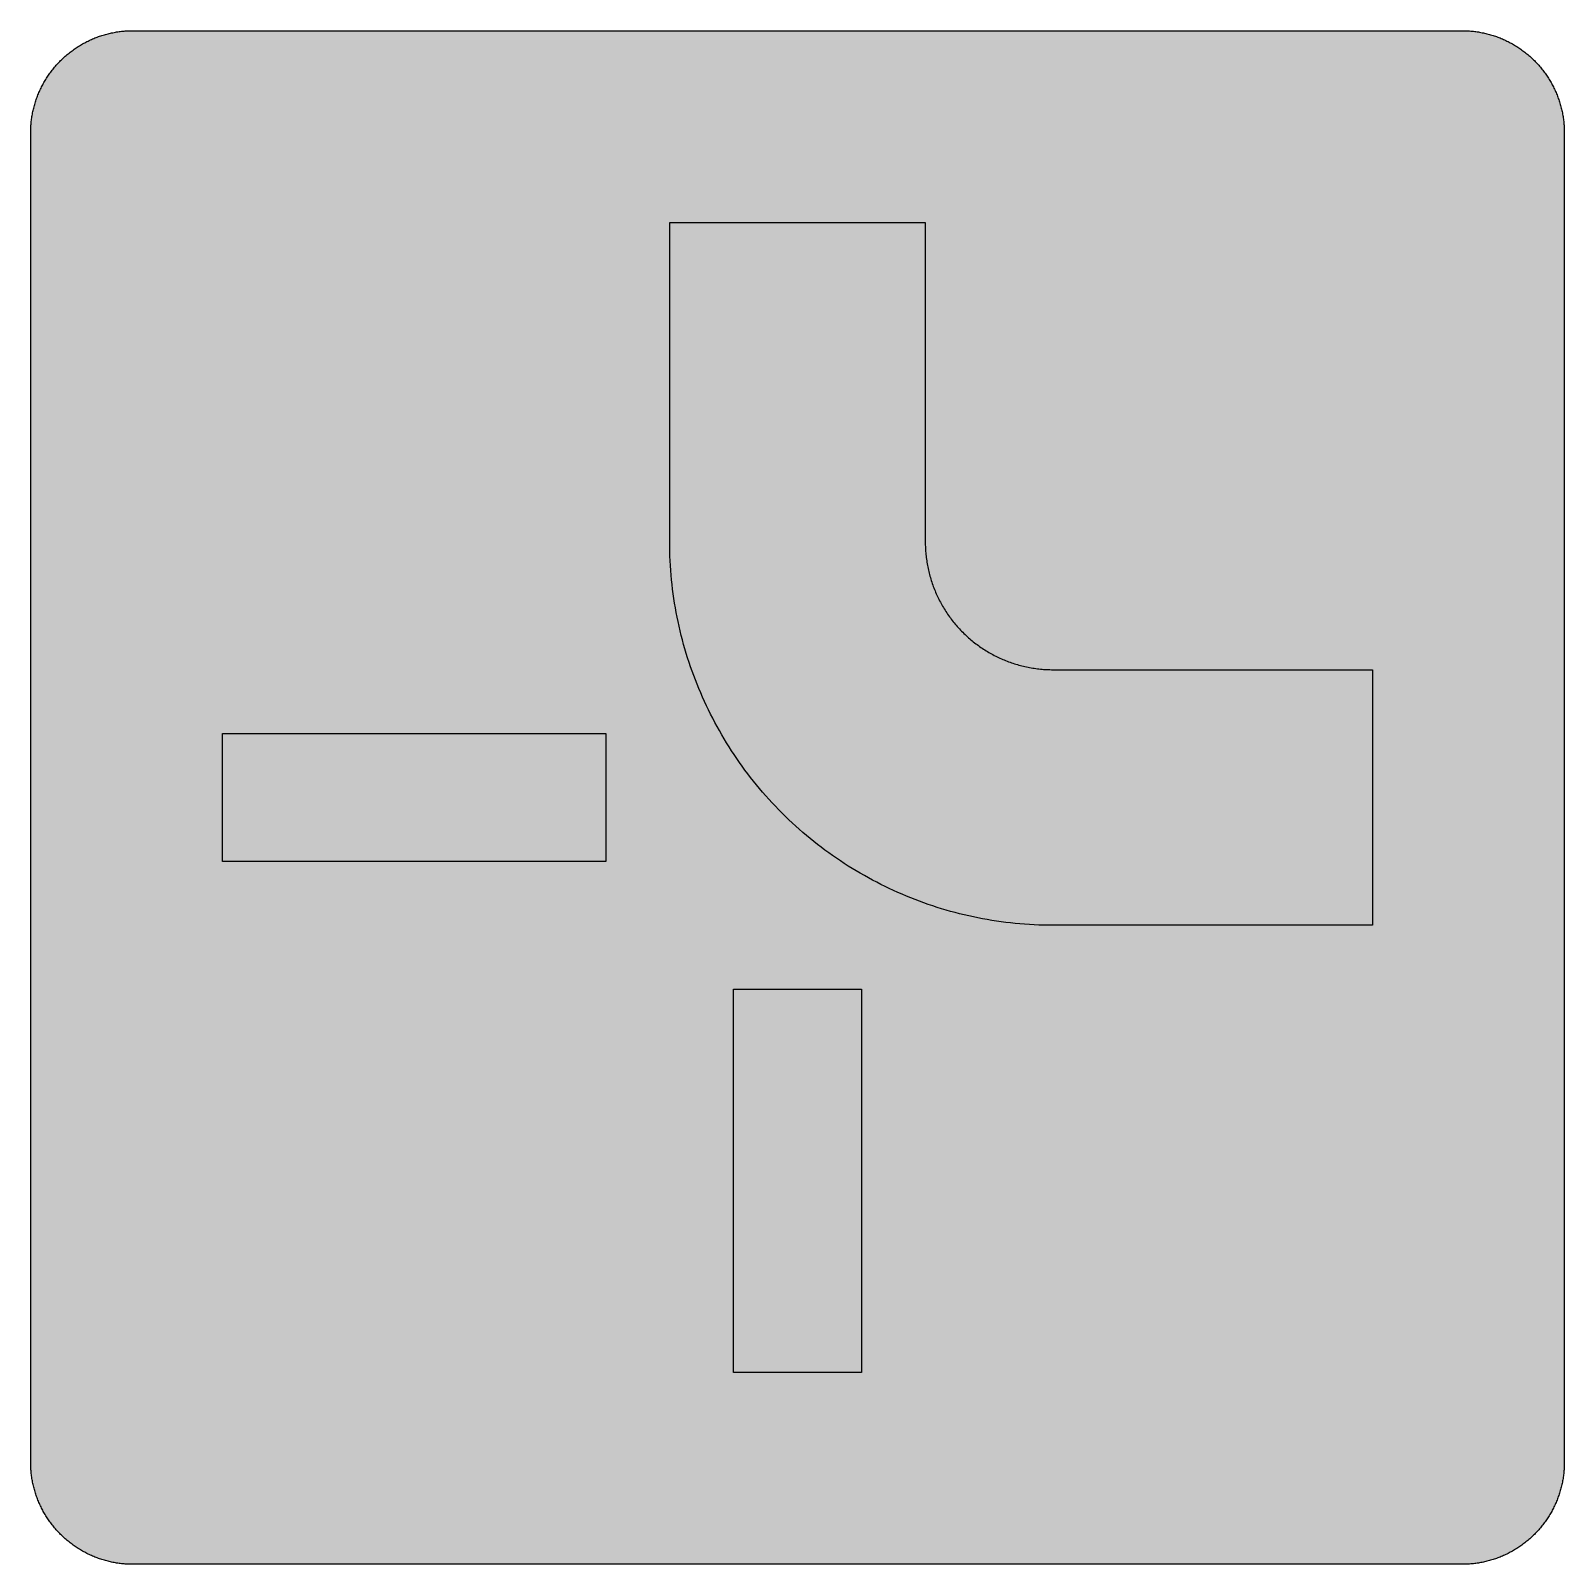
# Model space of a CAD drawing. Header units: millimetres. Extents: x 0 to 212, y 0 to 212.
import ezdxf

# ---------------------------------------------------------------- set-up
doc = ezdxf.new("R2010")
doc.units = ezdxf.units.MM

msp = doc.modelspace()

# ---------------------------------------------------------------- hatches: boundary and pattern name
for color, points in [(254, [(14.1633, 0.0536), (13.9878, 0.0533), (13.8125, 0.0559), (13.6373, 0.061), (13.462, 0.0686), (13.2893, 0.0787), (13.114, 0.0914), (12.9413, 0.1041), (12.7686, 0.1219), (12.5959, 0.1397), (12.4231, 0.16), (12.2504, 0.1829), (12.0777, 0.2057), (11.9075, 0.2337), (11.7373, 0.2616), (11.5672, 0.2921), (11.397, 0.3251), (11.2268, 0.3607), (11.0592, 0.3988), (10.8915, 0.4369), (10.7239, 0.4775), (10.5562, 0.5207), (10.3886, 0.5664), (10.2235, 0.6121), (10.0584, 0.6629), (9.8933, 0.7137), (9.7307, 0.7671), (9.5682, 0.8204), (9.4056, 0.8788), (9.2431, 0.9373), (9.083, 0.9982), (8.923, 1.0617), (8.763, 1.1252), (8.6055, 1.1938), (8.4455, 1.2624), (8.2906, 1.331), (8.1331, 1.4046), (7.9781, 1.4783), (7.8232, 1.5545), (7.6708, 1.6332), (7.5184, 1.7145), (7.366, 1.7958), (7.2161, 1.8796), (7.0663, 1.966), (6.919, 2.0523), (6.7716, 2.1438), (6.6243, 2.2352), (6.4795, 2.3266), (6.3348, 2.4232), (6.19, 2.5197), (6.0477, 2.6187), (5.908, 2.7178), (5.7683, 2.8194), (5.6286, 2.9235), (5.4915, 3.0302), (5.3543, 3.1369), (5.2197, 3.2461), (5.0851, 3.3579), (4.953, 3.4722), (4.8209, 3.5865), (4.6914, 3.7033), (4.5644, 3.8202), (4.4348, 3.9395), (4.3104, 4.0615), (4.1859, 4.1859), (4.0615, 4.3104), (3.9395, 4.4348), (3.8202, 4.5618), (3.7033, 4.6914), (3.5865, 4.8209), (3.4722, 4.953), (3.3579, 5.0851), (3.2487, 5.2197), (3.1369, 5.3543), (3.0302, 5.4915), (2.9235, 5.6286), (2.8194, 5.7683), (2.7178, 5.908), (2.6187, 6.0477), (2.5197, 6.19), (2.4232, 6.3348), (2.3266, 6.477), (2.2352, 6.6243), (2.1438, 6.7691), (2.0523, 6.9164), (1.966, 7.0663), (1.8796, 7.2161), (1.7958, 7.366), (1.7145, 7.5184), (1.6332, 7.6708), (1.5545, 7.8232), (1.4783, 7.9781), (1.4046, 8.1331), (1.331, 8.2906), (1.2598, 8.4455), (1.1913, 8.603), (1.1252, 8.763), (1.0592, 8.923), (0.9982, 9.083), (0.9373, 9.2431), (0.8763, 9.4056), (0.8204, 9.5682), (0.7645, 9.7307), (0.7112, 9.8933), (0.6604, 10.0584), (0.6121, 10.2235), (0.5639, 10.3911), (0.5207, 10.5562), (0.4775, 10.7239), (0.4343, 10.8915), (0.3962, 11.0592), (0.3607, 11.2268), (0.3251, 11.397), (0.2921, 11.5672), (0.2616, 11.7373), (0.2311, 11.9075), (0.2057, 12.0802), (0.1803, 12.2504), (0.1575, 12.4231), (0.1372, 12.5959), (0.1194, 12.7686), (0.1041, 12.9413), (0.0889, 13.1166), (0.0787, 13.2893), (0.0686, 13.4645), (0.061, 13.6373), (0.0559, 13.8125), (0.0508, 13.9878), (0.0508, 14.163), (0.0522, 197.6092), (0.0508, 197.7822), (0.0559, 197.9574), (0.061, 198.1327), (0.0686, 198.308), (0.0787, 198.4807), (0.0889, 198.6559), (0.1041, 198.8287), (0.1194, 199.0014), (0.1372, 199.1741), (0.1575, 199.3468), (0.1803, 199.5195), (0.2057, 199.6923), (0.2311, 199.8624), (0.2616, 200.0326), (0.2921, 200.2028), (0.3251, 200.373), (0.3607, 200.5432), (0.3962, 200.7108), (0.4343, 200.8784), (0.4775, 201.0461), (0.5207, 201.2137), (0.5639, 201.3814), (0.6121, 201.5465), (0.6604, 201.7116), (0.7112, 201.8767), (0.7645, 202.0392), (0.8204, 202.2018), (0.8763, 202.3643), (0.9373, 202.5269), (0.9982, 202.6869), (1.0592, 202.8469), (1.1252, 203.007), (1.1913, 203.1644), (1.2598, 203.3245), (1.331, 203.4794), (1.4046, 203.6369), (1.4783, 203.7918), (1.5545, 203.9468), (1.6332, 204.0992), (1.7145, 204.2516), (1.7958, 204.404), (1.8796, 204.5538), (1.966, 204.7037), (2.0523, 204.851), (2.1438, 204.9983), (2.2352, 205.1456), (2.3266, 205.2904), (2.4232, 205.4352), (2.5197, 205.58), (2.6187, 205.7222), (2.7178, 205.8619), (2.8194, 206.0016), (2.9235, 206.1413), (3.0302, 206.2785), (3.1369, 206.4156), (3.2487, 206.5503), (3.3579, 206.6849), (3.4722, 206.817), (3.5865, 206.949), (3.7033, 207.0786), (3.8202, 207.2056), (3.9395, 207.3351), (4.0615, 207.4596), (4.1859, 207.584), (4.3104, 207.7085), (4.4348, 207.8304), (4.5644, 207.9498), (4.6914, 208.0666), (4.8209, 208.1835), (4.953, 208.2978), (5.0851, 208.4121), (5.2197, 208.5213), (5.3543, 208.6331), (5.4915, 208.7397), (5.6286, 208.8464), (5.7683, 208.9506), (5.908, 209.0522), (6.0477, 209.1512), (6.19, 209.2503), (6.3348, 209.3468), (6.4795, 209.4433), (6.6243, 209.5348), (6.7716, 209.6262), (6.919, 209.7176), (7.0663, 209.804), (7.2161, 209.8904), (7.366, 209.9742), (7.5184, 210.0555), (7.6708, 210.1367), (7.8232, 210.2155), (7.9781, 210.2917), (8.1331, 210.3653), (8.2906, 210.439), (8.4455, 210.5101), (8.6055, 210.5787), (8.763, 210.6447), (8.923, 210.7108), (9.083, 210.7717), (9.2431, 210.8327), (9.4056, 210.8937), (9.5682, 210.9495), (9.7307, 211.0054), (9.8933, 211.0588), (10.0584, 211.1096), (10.2235, 211.1578), (10.3886, 211.2061), (10.5562, 211.2493), (10.7239, 211.2924), (10.8915, 211.3356), (11.0592, 211.3737), (11.2268, 211.4093), (11.397, 211.4448), (11.5672, 211.4779), (11.7373, 211.5083), (11.9075, 211.5388), (12.0777, 211.5642), (12.2504, 211.5896), (12.4231, 211.6125), (12.5959, 211.6328), (12.7686, 211.6506), (12.9413, 211.6658), (13.114, 211.6811), (13.2893, 211.6912), (13.462, 211.7014), (13.6373, 211.709), (13.8125, 211.7141), (13.9878, 211.7192), (14.163, 211.7192), (197.6078, 211.7203), (197.7822, 211.7192), (197.9574, 211.7141), (198.1327, 211.709), (198.3054, 211.7014), (198.4807, 211.6912), (198.6534, 211.6811), (198.8287, 211.6658), (199.0014, 211.6506), (199.1741, 211.6328), (199.3468, 211.6125), (199.5195, 211.5896), (199.6897, 211.5642), (199.8624, 211.5388), (200.0326, 211.5083), (200.2028, 211.4779), (200.373, 211.4448), (200.5432, 211.4093), (200.7108, 211.3737), (200.8784, 211.3356), (201.0461, 211.2924), (201.2137, 211.2493), (201.3788, 211.2061), (201.5465, 211.1578), (201.7116, 211.1096), (201.8767, 211.0588), (202.0392, 211.0054), (202.2018, 210.9495), (202.3643, 210.8937), (202.5269, 210.8327), (202.6869, 210.7717), (202.8469, 210.7108), (203.007, 210.6447), (203.167, 210.5787), (203.3245, 210.5101), (203.4794, 210.439), (203.6369, 210.3653), (203.7918, 210.2917), (203.9468, 210.2155), (204.0992, 210.1367), (204.2516, 210.0555), (204.404, 209.9742), (204.5538, 209.8904), (204.7037, 209.804), (204.8535, 209.7176), (205.0009, 209.6262), (205.1456, 209.5348), (205.293, 209.4433), (205.4352, 209.3468), (205.58, 209.2503), (205.7222, 209.1512), (205.8619, 209.0522), (206.0016, 208.9506), (206.1413, 208.8464), (206.2785, 208.7397), (206.4156, 208.6331), (206.5503, 208.5213), (206.6849, 208.4121), (206.817, 208.2978), (206.949, 208.1835), (207.0786, 208.0666), (207.2081, 207.9498), (207.3351, 207.8304), (207.4596, 207.7085), (207.584, 207.584), (207.7085, 207.4596), (207.8304, 207.3351), (207.9498, 207.2056), (208.0666, 207.0786), (208.1835, 206.949), (208.2978, 206.817), (208.4121, 206.6849), (208.5238, 206.5503), (208.6331, 206.4156), (208.7397, 206.2785), (208.8464, 206.1413), (208.9506, 206.0016), (209.0522, 205.8619), (209.1512, 205.7222), (209.2503, 205.58), (209.3468, 205.4352), (209.4433, 205.2904), (209.5348, 205.1456), (209.6262, 204.9983), (209.7176, 204.851), (209.804, 204.7037), (209.8904, 204.5538), (209.9742, 204.404), (210.0555, 204.2516), (210.1367, 204.0992), (210.2155, 203.9468), (210.2917, 203.7918), (210.3653, 203.6369), (210.439, 203.4794), (210.5076, 203.3245), (210.5762, 203.1644), (210.6447, 203.007), (210.7082, 202.8469), (210.7717, 202.6869), (210.8327, 202.5269), (210.8911, 202.3643), (210.9495, 202.2018), (211.0029, 202.0392), (211.0562, 201.8767), (211.107, 201.7116), (211.1578, 201.5465), (211.2035, 201.3814), (211.2493, 201.2137), (211.2924, 201.0461), (211.3331, 200.8784), (211.3712, 200.7108), (211.4093, 200.5432), (211.4448, 200.373), (211.4779, 200.2028), (211.5083, 200.0326), (211.5363, 199.8624), (211.5642, 199.6923), (211.5871, 199.5195), (211.6099, 199.3468), (211.6303, 199.1741), (211.648, 199.0014), (211.6658, 198.8287), (211.6785, 198.6559), (211.6912, 198.4807), (211.7014, 198.308), (211.709, 198.1327), (211.7141, 197.9574), (211.7166, 197.7822), (211.7166, 197.6069), (211.7189, 14.1647), (211.7166, 13.9878), (211.7141, 13.8125), (211.709, 13.6373), (211.7014, 13.4645), (211.6912, 13.2893), (211.6785, 13.1166), (211.6658, 12.9413), (211.648, 12.7686), (211.6303, 12.5959), (211.6099, 12.4231), (211.5871, 12.2504), (211.5642, 12.0802), (211.5363, 11.9075), (211.5083, 11.7373), (211.4779, 11.5672), (211.4448, 11.397), (211.4093, 11.2268), (211.3712, 11.0592), (211.3331, 10.8915), (211.2924, 10.7239), (211.2493, 10.5562), (211.2035, 10.3911), (211.1578, 10.2235), (211.107, 10.0584), (211.0562, 9.8933), (211.0029, 9.7307), (210.9495, 9.5682), (210.8911, 9.4056), (210.8327, 9.2431), (210.7717, 9.083), (210.7082, 8.923), (210.6447, 8.763), (210.5762, 8.603), (210.5076, 8.4455), (210.439, 8.2906), (210.3653, 8.1331), (210.2917, 7.9781), (210.2155, 7.8232), (210.1367, 7.6708), (210.0555, 7.5184), (209.9742, 7.366), (209.8904, 7.2161), (209.804, 7.0663), (209.7176, 6.9164), (209.6262, 6.7691), (209.5348, 6.6243), (209.4433, 6.477), (209.3468, 6.3348), (209.2503, 6.19), (209.1512, 6.0477), (209.0522, 5.908), (208.9506, 5.7683), (208.8464, 5.6286), (208.7397, 5.4915), (208.6331, 5.3543), (208.5238, 5.2197), (208.4121, 5.0851), (208.2978, 4.953), (208.1835, 4.8209), (208.0666, 4.6914), (207.9498, 4.5618), (207.8304, 4.4348), (207.7085, 4.3104), (207.584, 4.1859), (207.4596, 4.0615), (207.3351, 3.9395), (207.2081, 3.8202), (207.0786, 3.7033), (206.949, 3.5865), (206.817, 3.4722), (206.6849, 3.3579), (206.5503, 3.2461), (206.4156, 3.1369), (206.2785, 3.0302), (206.1413, 2.9235), (206.0016, 2.8194), (205.8619, 2.7178), (205.7222, 2.6187), (205.58, 2.5197), (205.4352, 2.4232), (205.293, 2.3266), (205.1456, 2.2352), (205.0009, 2.1438), (204.8535, 2.0523), (204.7037, 1.966), (204.5538, 1.8796), (204.404, 1.7958), (204.2516, 1.7145), (204.0992, 1.6332), (203.9468, 1.5545), (203.7918, 1.4783), (203.6369, 1.4046), (203.4794, 1.331), (203.3245, 1.2624), (203.167, 1.1938), (203.007, 1.1252), (202.8469, 1.0617), (202.6869, 0.9982), (202.5269, 0.9373), (202.3643, 0.8788), (202.2018, 0.8204), (202.0392, 0.7671), (201.8767, 0.7137), (201.7116, 0.6629), (201.5465, 0.6121), (201.3788, 0.5664), (201.2137, 0.5207), (201.0461, 0.4775), (200.8784, 0.4369), (200.7108, 0.3988), (200.5432, 0.3607), (200.373, 0.3251), (200.2028, 0.2921), (200.0326, 0.2616), (199.8624, 0.2337), (199.6897, 0.2057), (199.5195, 0.1829), (199.3468, 0.16), (199.1741, 0.1397), (199.0014, 0.1219), (198.8287, 0.1041), (198.6534, 0.0914), (198.4807, 0.0787), (198.3054, 0.0686), (198.1327, 0.061), (197.9574, 0.0559), (197.7822, 0.0533), (197.6069, 0.0533)]), (59, [(123.5244, 185.262), (123.5244, 141.1647), (123.5253, 140.9446), (123.5278, 140.7262), (123.5354, 140.5077), (123.5456, 140.2893), (123.5558, 140.0708), (123.571, 139.8524), (123.5888, 139.6365), (123.6091, 139.4206), (123.632, 139.2047), (123.6574, 138.9888), (123.6853, 138.7729), (123.7158, 138.5595), (123.7488, 138.3436), (123.7869, 138.1303), (123.825, 137.9169), (123.8656, 137.7061), (123.9088, 137.4953), (123.9545, 137.2845), (124.0028, 137.0736), (124.0561, 136.8628), (124.1095, 136.6545), (124.1654, 136.4463), (124.2238, 136.2405), (124.2847, 136.0322), (124.3508, 135.8265), (124.4168, 135.6233), (124.4854, 135.4176), (124.5565, 135.2144), (124.6302, 135.0137), (124.7064, 134.813), (124.7851, 134.6124), (124.8664, 134.4117), (124.9502, 134.2136), (125.0366, 134.018), (125.1229, 133.8224), (125.2144, 133.6269), (125.3084, 133.4313), (125.4023, 133.2382), (125.5014, 133.0477), (125.6005, 132.8572), (125.7046, 132.6667), (125.8087, 132.4788), (125.9154, 132.2934), (126.0246, 132.1079), (126.1389, 131.9225), (126.2507, 131.7396), (126.3675, 131.5568), (126.4869, 131.3764), (126.6088, 131.1986), (126.7308, 131.0208), (126.8578, 130.843), (126.9848, 130.6678), (127.1143, 130.495), (127.2464, 130.3223), (127.381, 130.1521), (127.5182, 129.9845), (127.6579, 129.8169), (127.7976, 129.6518), (127.9423, 129.4867), (128.0871, 129.3241), (128.2344, 129.1641), (128.3843, 129.0041), (128.5367, 128.8466), (128.6891, 128.6916), (128.8466, 128.5367), (129.0041, 128.3843), (129.1615, 128.2344), (129.3241, 128.0871), (129.4867, 127.9423), (129.6492, 127.7976), (129.8169, 127.6579), (129.9845, 127.5182), (130.1521, 127.381), (130.3223, 127.2464), (130.495, 127.1143), (130.6678, 126.9848), (130.843, 126.8578), (131.0208, 126.7308), (131.1986, 126.6088), (131.3764, 126.4869), (131.5568, 126.3701), (131.7396, 126.2532), (131.9225, 126.1389), (132.1054, 126.0272), (132.2934, 125.918), (132.4788, 125.8087), (132.6667, 125.7046), (132.8572, 125.603), (133.0477, 125.5014), (133.2382, 125.4049), (133.4313, 125.3084), (133.6269, 125.2144), (133.8224, 125.1255), (134.018, 125.0366), (134.2136, 124.9502), (134.4117, 124.8664), (134.6124, 124.7851), (134.813, 124.7064), (135.0137, 124.6302), (135.2144, 124.5565), (135.4176, 124.4854), (135.6233, 124.4168), (135.8265, 124.3508), (136.0322, 124.2873), (136.2405, 124.2263), (136.4463, 124.1654), (136.6545, 124.1095), (136.8628, 124.0561), (137.0736, 124.0053), (137.2819, 123.9571), (137.4927, 123.9114), (137.7061, 123.8656), (137.9169, 123.825), (138.1303, 123.7869), (138.3436, 123.7513), (138.557, 123.7183), (138.7729, 123.6878), (138.9863, 123.6599), (139.2022, 123.6345), (139.4181, 123.6116), (139.6365, 123.5913), (139.8524, 123.5735), (140.0708, 123.5583), (140.2867, 123.5456), (140.5052, 123.538), (140.7236, 123.5304), (140.9421, 123.5253), (141.163, 123.5253), (185.2605, 123.5258), (185.2605, 88.2481), (141.1633, 88.2481), (140.5052, 88.2498), (139.8473, 88.2625), (139.192, 88.2828), (138.5392, 88.3107), (137.8839, 88.3488), (137.2337, 88.392), (136.5809, 88.4453), (135.9332, 88.5063), (135.2829, 88.5749), (134.6378, 88.6511), (133.9926, 88.7349), (133.3475, 88.8263), (132.7074, 88.9254), (132.0648, 89.0346), (131.4272, 89.1489), (130.7897, 89.2734), (130.1572, 89.4029), (129.5222, 89.5426), (128.8923, 89.6874), (128.2649, 89.8423), (127.6375, 90.0049), (127.0127, 90.1725), (126.3929, 90.3503), (125.7732, 90.5332), (125.156, 90.7263), (124.5413, 90.9244), (123.9291, 91.1301), (123.3195, 91.346), (122.715, 91.567), (122.1105, 91.7956), (121.5111, 92.0318), (120.9116, 92.2731), (120.3173, 92.5246), (119.7254, 92.7837), (119.1387, 93.0478), (118.552, 93.3196), (117.9703, 93.599), (117.3912, 93.886), (116.8171, 94.1807), (116.2456, 94.4804), (115.6767, 94.7877), (115.1128, 95.1027), (114.5515, 95.4253), (113.9952, 95.7529), (113.4415, 96.0882), (112.8928, 96.4311), (112.3467, 96.7816), (111.8057, 97.1372), (111.2672, 97.5004), (110.7338, 97.8687), (110.2055, 98.2472), (109.6797, 98.6307), (109.1616, 99.0194), (108.646, 99.4156), (108.1329, 99.8195), (107.6274, 100.2309), (107.1245, 100.6475), (106.6267, 101.0691), (106.1339, 101.4984), (105.6462, 101.9353), (105.1636, 102.3798), (104.6861, 102.8268), (104.2137, 103.284), (103.7463, 103.7463), (103.284, 104.2137), (102.8268, 104.6861), (102.3798, 105.1636), (101.9353, 105.6462), (101.5009, 106.1339), (101.0691, 106.6267), (100.6475, 107.1245), (100.2309, 107.6274), (99.8195, 108.1329), (99.4156, 108.6434), (99.0194, 109.1616), (98.6307, 109.6797), (98.2472, 110.2055), (97.8687, 110.7338), (97.5004, 111.2672), (97.1372, 111.8057), (96.7816, 112.3467), (96.4311, 112.8903), (96.0882, 113.4415), (95.7529, 113.9952), (95.4253, 114.5515), (95.1027, 115.1128), (94.7877, 115.6767), (94.4804, 116.2456), (94.1781, 116.8171), (93.886, 117.3912), (93.599, 117.9703), (93.3196, 118.552), (93.0478, 119.1387), (92.7811, 119.7254), (92.5246, 120.3173), (92.2731, 120.9116), (92.0293, 121.5111), (91.7956, 122.1105), (91.5645, 122.715), (91.3435, 123.3195), (91.1301, 123.9291), (90.9244, 124.5413), (90.7237, 125.156), (90.5332, 125.7732), (90.3478, 126.3929), (90.1725, 127.0127), (90.0024, 127.6375), (89.8423, 128.2649), (89.6874, 128.8923), (89.5401, 129.5248), (89.4029, 130.1572), (89.2708, 130.7922), (89.1489, 131.4272), (89.0321, 132.0673), (88.9254, 132.7074), (88.8263, 133.3475), (88.7324, 133.9926), (88.6485, 134.6378), (88.5723, 135.2855), (88.5038, 135.9332), (88.4428, 136.5834), (88.392, 137.2337), (88.3463, 137.8864), (88.3107, 138.5392), (88.2828, 139.1945), (88.2625, 139.8499), (88.2498, 140.5052), (88.2447, 141.163), (88.2467, 185.262)]), (59, [(26.5105, 114.7064), (79.4272, 114.7064), (79.4272, 97.0675), (26.5105, 97.0675)]), (59, [(97.0661, 79.4286), (114.705, 79.4286), (114.705, 26.5119), (97.0661, 26.5119)])]:
    msp.add_hatch(color=color).paths.add_polyline_path(points)
h = msp.add_hatch(color=59)
h.paths.add_polyline_path([(14.1633, 3.5814), (13.8887, 3.5839), (13.6169, 3.5941), (13.3477, 3.6119), (13.081, 3.6347), (12.8143, 3.6652), (12.5501, 3.7008), (12.2885, 3.7465), (12.0294, 3.7948), (11.7729, 3.8506), (11.5164, 3.9141), (11.2649, 3.9827), (11.016, 4.0564), (10.7671, 4.1351), (10.5232, 4.2215), (10.2819, 4.3129), (10.0432, 4.412), (9.8069, 4.5161), (9.5733, 4.6228), (9.3447, 4.7371), (9.1186, 4.8565), (8.8951, 4.9809), (8.6741, 5.113), (8.4582, 5.2476), (8.2448, 5.3873), (8.0366, 5.5321), (7.8308, 5.682), (7.6276, 5.8369), (7.4295, 5.9969), (7.2365, 6.1595), (7.046, 6.3297), (6.8605, 6.5024), (6.6777, 6.6802), (6.5024, 6.8605), (6.3271, 7.046), (6.1595, 7.2365), (5.9969, 7.432), (5.8369, 7.6302), (5.682, 7.8308), (5.5321, 8.0366), (5.3873, 8.2448), (5.2451, 8.4582), (5.1105, 8.6741), (4.9809, 8.8951), (4.8565, 9.1186), (4.7371, 9.3447), (4.6228, 9.5758), (4.5136, 9.8069), (4.4094, 10.0432), (4.3129, 10.2819), (4.2215, 10.5232), (4.1351, 10.7696), (4.0538, 11.016), (3.9802, 11.2649), (3.9116, 11.5189), (3.8506, 11.7729), (3.7948, 12.0294), (3.744, 12.2911), (3.7008, 12.5527), (3.6627, 12.8143), (3.6322, 13.081), (3.6093, 13.3502), (3.5916, 13.6195), (3.5814, 13.8913), (3.5789, 14.163), (3.58, 197.6092), (3.5814, 197.8812), (3.5916, 198.153), (3.6093, 198.4223), (3.6322, 198.689), (3.6627, 198.9557), (3.7008, 199.2198), (3.744, 199.4814), (3.7948, 199.7405), (3.8506, 199.9971), (3.9116, 200.2536), (3.9802, 200.5051), (4.0538, 200.754), (4.1351, 201.0029), (4.2215, 201.2467), (4.3129, 201.488), (4.4094, 201.7268), (4.5136, 201.963), (4.6228, 202.1967), (4.7371, 202.4253), (4.8565, 202.6514), (4.9809, 202.8749), (5.1105, 203.0959), (5.2451, 203.3118), (5.3873, 203.5251), (5.5321, 203.7334), (5.682, 203.9391), (5.8369, 204.1423), (5.9969, 204.3405), (6.1595, 204.5335), (6.3271, 204.724), (6.5024, 204.9094), (6.6777, 205.0923), (6.8605, 205.2676), (7.046, 205.4428), (7.2365, 205.6105), (7.4295, 205.773), (7.6276, 205.933), (7.8308, 206.088), (8.0366, 206.2378), (8.2448, 206.3826), (8.4582, 206.5249), (8.6741, 206.6595), (8.8951, 206.789), (9.1186, 206.9135), (9.3447, 207.0329), (9.5733, 207.1472), (9.8069, 207.2564), (10.0432, 207.3605), (10.2819, 207.457), (10.5232, 207.5485), (10.7671, 207.6348), (11.016, 207.7161), (11.2649, 207.7898), (11.5164, 207.8584), (11.7729, 207.9193), (12.0294, 207.9752), (12.2885, 208.026), (12.5501, 208.0692), (12.8143, 208.1073), (13.081, 208.1378), (13.3477, 208.1606), (13.6169, 208.1784), (13.8887, 208.1886), (14.163, 208.1911), (197.6078, 208.1925), (197.8787, 208.1886), (198.1505, 208.1784), (198.4197, 208.1606), (198.689, 208.1378), (198.9557, 208.1073), (199.2173, 208.0692), (199.4789, 208.026), (199.7405, 207.9752), (199.9971, 207.9193), (200.2511, 207.8584), (200.5051, 207.7898), (200.754, 207.7161), (201.0004, 207.6348), (201.2467, 207.5485), (201.488, 207.457), (201.7268, 207.3605), (201.963, 207.2564), (202.1942, 207.1472), (202.4253, 207.0329), (202.6514, 206.9135), (202.8749, 206.789), (203.0959, 206.6595), (203.3118, 206.5249), (203.5251, 206.3826), (203.7334, 206.2378), (203.9391, 206.088), (204.1398, 205.933), (204.3379, 205.773), (204.5335, 205.6105), (204.724, 205.4428), (204.9094, 205.2676), (205.0898, 205.0923), (205.2676, 204.9094), (205.4403, 204.724), (205.6105, 204.5335), (205.773, 204.3405), (205.933, 204.1423), (206.088, 203.9391), (206.2378, 203.7334), (206.3826, 203.5251), (206.5223, 203.3118), (206.6569, 203.0959), (206.789, 202.8749), (206.9135, 202.6514), (207.0329, 202.4253), (207.1472, 202.1967), (207.2538, 201.963), (207.358, 201.7268), (207.457, 201.488), (207.5485, 201.2467), (207.6348, 201.0029), (207.7136, 200.754), (207.7872, 200.5051), (207.8558, 200.2536), (207.9193, 199.9971), (207.9752, 199.7405), (208.0235, 199.4814), (208.0692, 199.2198), (208.1047, 198.9557), (208.1352, 198.689), (208.1581, 198.4223), (208.1759, 198.153), (208.186, 197.8812), (208.1911, 197.6069), (208.1911, 14.1647), (208.186, 13.8913), (208.1759, 13.6195), (208.1581, 13.3502), (208.1352, 13.081), (208.1047, 12.8143), (208.0692, 12.5527), (208.0235, 12.2911), (207.9752, 12.0294), (207.9193, 11.7729), (207.8558, 11.5189), (207.7872, 11.2649), (207.7136, 11.016), (207.6348, 10.7696), (207.5485, 10.5232), (207.457, 10.2819), (207.358, 10.0432), (207.2538, 9.8069), (207.1472, 9.5758), (207.0329, 9.3447), (206.9135, 9.1186), (206.789, 8.8951), (206.6569, 8.6741), (206.5223, 8.4582), (206.3826, 8.2448), (206.2378, 8.0366), (206.088, 7.8308), (205.933, 7.6302), (205.773, 7.432), (205.6105, 7.2365), (205.4403, 7.046), (205.2676, 6.8605), (205.0898, 6.6802), (204.9094, 6.5024), (204.724, 6.3297), (204.5335, 6.1595), (204.3379, 5.9969), (204.1398, 5.8369), (203.9391, 5.682), (203.7334, 5.5321), (203.5251, 5.3873), (203.3118, 5.2476), (203.0959, 5.113), (202.8749, 4.9809), (202.6514, 4.8565), (202.4253, 4.7371), (202.1942, 4.6228), (201.963, 4.5161), (201.7268, 4.412), (201.488, 4.3129), (201.2467, 4.2215), (201.0004, 4.1351), (200.754, 4.0564), (200.5051, 3.9827), (200.2511, 3.9141), (199.9971, 3.8506), (199.7405, 3.7948), (199.4789, 3.7465), (199.2173, 3.7008), (198.9557, 3.6652), (198.689, 3.6347), (198.4197, 3.6119), (198.1505, 3.5941), (197.8787, 3.5839), (197.6069, 3.5789)])
h.paths.add_polyline_path([(14.1633, 8.8731), (14.0259, 8.8748), (13.8887, 8.8798), (13.7541, 8.8875), (13.622, 8.9002), (13.4874, 8.9154), (13.3553, 8.9332), (13.2258, 8.9535), (13.0962, 8.9789), (12.9667, 9.0068), (12.8397, 9.0373), (12.7127, 9.0729), (12.5882, 9.1084), (12.4663, 9.1491), (12.3419, 9.1923), (12.2225, 9.238), (12.1031, 9.2888), (11.9837, 9.3396), (11.8694, 9.3929), (11.7526, 9.4513), (11.6408, 9.5098), (11.5291, 9.5733), (11.4198, 9.6368), (11.3106, 9.7053), (11.2039, 9.7765), (11.0998, 9.8476), (10.9957, 9.9238), (10.8966, 10), (10.7975, 10.0787), (10.6985, 10.1625), (10.6045, 10.2464), (10.5105, 10.3327), (10.4216, 10.4216), (10.3327, 10.5131), (10.2464, 10.6045), (10.16, 10.701), (10.0787, 10.7975), (10, 10.8966), (9.9212, 10.9982), (9.8476, 11.0998), (9.7739, 11.2039), (9.7053, 11.3106), (9.6368, 11.4198), (9.5707, 11.5291), (9.5098, 11.6408), (9.4488, 11.7551), (9.3929, 11.8694), (9.337, 11.9863), (9.2862, 12.1031), (9.238, 12.2225), (9.1923, 12.3444), (9.1491, 12.4663), (9.1084, 12.5908), (9.0703, 12.7152), (9.0373, 12.8397), (9.0068, 12.9692), (8.9789, 13.0962), (8.9535, 13.2258), (8.9306, 13.3579), (8.9129, 13.4899), (8.8976, 13.622), (8.8849, 13.7566), (8.8773, 13.8913), (8.8722, 14.0259), (8.8697, 14.163), (8.8717, 197.6092), (8.8722, 197.7441), (8.8773, 197.8812), (8.8849, 198.0159), (8.8976, 198.1479), (8.9129, 198.2826), (8.9306, 198.4146), (8.9535, 198.5442), (8.9789, 198.6737), (9.0068, 198.8033), (9.0373, 198.9303), (9.0703, 199.0573), (9.1084, 199.1817), (9.1491, 199.3036), (9.1923, 199.4281), (9.238, 199.5475), (9.2862, 199.6669), (9.337, 199.7862), (9.3929, 199.9005), (9.4488, 200.0174), (9.5098, 200.1291), (9.5707, 200.2409), (9.6368, 200.3501), (9.7053, 200.4593), (9.7739, 200.566), (9.8476, 200.6702), (9.9212, 200.7743), (10, 200.8734), (10.0787, 200.9724), (10.16, 201.0715), (10.2464, 201.1655), (10.3327, 201.2594), (10.4216, 201.3483), (10.5105, 201.4372), (10.6045, 201.5236), (10.6985, 201.61), (10.7975, 201.6912), (10.8966, 201.77), (10.9957, 201.8487), (11.0998, 201.9224), (11.2039, 201.996), (11.3106, 202.0646), (11.4198, 202.1332), (11.5291, 202.1992), (11.6408, 202.2602), (11.7526, 202.3212), (11.8694, 202.377), (11.9837, 202.4329), (12.1031, 202.4837), (12.2225, 202.532), (12.3419, 202.5777), (12.4663, 202.6209), (12.5882, 202.6615), (12.7127, 202.6996), (12.8397, 202.7326), (12.9667, 202.7631), (13.0962, 202.7911), (13.2258, 202.8165), (13.3553, 202.8393), (13.4874, 202.8571), (13.622, 202.8723), (13.7541, 202.885), (13.8887, 202.8927), (14.0259, 202.8977), (14.163, 202.9003), (197.6078, 202.9008), (197.7441, 202.8977), (197.8787, 202.8927), (198.0133, 202.885), (198.1479, 202.8723), (198.28, 202.8571), (198.4121, 202.8393), (198.5442, 202.8165), (198.6737, 202.7911), (198.8007, 202.7631), (198.9303, 202.7326), (199.0547, 202.6996), (199.1792, 202.6615), (199.3036, 202.6209), (199.4256, 202.5777), (199.5475, 202.532), (199.6669, 202.4837), (199.7837, 202.4329), (199.9005, 202.377), (200.0148, 202.3212), (200.1291, 202.2602), (200.2409, 202.1992), (200.3501, 202.1332), (200.4593, 202.0646), (200.566, 201.996), (200.6702, 201.9224), (200.7718, 201.8487), (200.8734, 201.77), (200.9724, 201.6912), (201.0689, 201.61), (201.1655, 201.5236), (201.2569, 201.4372), (201.3483, 201.3483), (201.4372, 201.2594), (201.5236, 201.1655), (201.6074, 201.0715), (201.6912, 200.9724), (201.77, 200.8734), (201.8462, 200.7743), (201.9224, 200.6702), (201.9935, 200.566), (202.0646, 200.4593), (202.1332, 200.3501), (202.1967, 200.2409), (202.2602, 200.1291), (202.3186, 200.0174), (202.377, 199.9005), (202.4304, 199.7862), (202.4812, 199.6669), (202.532, 199.5475), (202.5777, 199.4281), (202.6209, 199.3036), (202.6615, 199.1817), (202.6971, 199.0573), (202.7326, 198.9303), (202.7631, 198.8033), (202.7911, 198.6737), (202.8165, 198.5442), (202.8368, 198.4146), (202.8546, 198.2826), (202.8698, 198.1479), (202.8825, 198.0159), (202.8901, 197.8812), (202.8952, 197.7441), (202.8977, 197.6069), (202.8994, 14.1647), (202.8952, 14.0259), (202.8901, 13.8913), (202.8825, 13.7566), (202.8698, 13.622), (202.8546, 13.4899), (202.8368, 13.3579), (202.8165, 13.2258), (202.7911, 13.0962), (202.7631, 12.9692), (202.7326, 12.8397), (202.6971, 12.7152), (202.6615, 12.5908), (202.6209, 12.4663), (202.5777, 12.3444), (202.532, 12.2225), (202.4812, 12.1031), (202.4304, 11.9863), (202.377, 11.8694), (202.3186, 11.7551), (202.2602, 11.6408), (202.1967, 11.5291), (202.1332, 11.4198), (202.0646, 11.3106), (201.9935, 11.2039), (201.9224, 11.0998), (201.8462, 10.9982), (201.77, 10.8966), (201.6912, 10.7975), (201.6074, 10.701), (201.5236, 10.6045), (201.4372, 10.5131), (201.3483, 10.4216), (201.2569, 10.3327), (201.1655, 10.2464), (201.0689, 10.1625), (200.9724, 10.0787), (200.8734, 10), (200.7718, 9.9238), (200.6702, 9.8476), (200.566, 9.7765), (200.4593, 9.7053), (200.3501, 9.6368), (200.2409, 9.5733), (200.1291, 9.5098), (200.0148, 9.4513), (199.9005, 9.3929), (199.7837, 9.3396), (199.6669, 9.2888), (199.5475, 9.238), (199.4256, 9.1923), (199.3036, 9.1491), (199.1792, 9.1084), (199.0547, 9.0729), (198.9303, 9.0373), (198.8007, 9.0068), (198.6737, 8.9789), (198.5442, 8.9535), (198.4121, 8.9332), (198.28, 8.9154), (198.1479, 8.9002), (198.0133, 8.8875), (197.8787, 8.8798), (197.7441, 8.8748), (197.6069, 8.8722)], flags=16)

# ---------------------------------------------------------------- linework, layer by layer
at = {"color": 254}
msp.add_lwpolyline([(14.1633, 0.0536), (13.9878, 0.0533), (13.8125, 0.0559), (13.6373, 0.061), (13.462, 0.0686), (13.2893, 0.0787), (13.114, 0.0914), (12.9413, 0.1041), (12.7686, 0.1219), (12.5959, 0.1397), (12.4231, 0.16), (12.2504, 0.1829), (12.0777, 0.2057), (11.9075, 0.2337), (11.7373, 0.2616), (11.5672, 0.2921), (11.397, 0.3251), (11.2268, 0.3607), (11.0592, 0.3988), (10.8915, 0.4369), (10.7239, 0.4775), (10.5562, 0.5207), (10.3886, 0.5664), (10.2235, 0.6121), (10.0584, 0.6629), (9.8933, 0.7137), (9.7307, 0.7671), (9.5682, 0.8204), (9.4056, 0.8788), (9.2431, 0.9373), (9.083, 0.9982), (8.923, 1.0617), (8.763, 1.1252), (8.6055, 1.1938), (8.4455, 1.2624), (8.2906, 1.331), (8.1331, 1.4046), (7.9781, 1.4783), (7.8232, 1.5545), (7.6708, 1.6332), (7.5184, 1.7145), (7.366, 1.7958), (7.2161, 1.8796), (7.0663, 1.966), (6.919, 2.0523), (6.7716, 2.1438), (6.6243, 2.2352), (6.4795, 2.3266), (6.3348, 2.4232), (6.19, 2.5197), (6.0477, 2.6187), (5.908, 2.7178), (5.7683, 2.8194), (5.6286, 2.9235), (5.4915, 3.0302), (5.3543, 3.1369), (5.2197, 3.2461), (5.0851, 3.3579), (4.953, 3.4722), (4.8209, 3.5865), (4.6914, 3.7033), (4.5644, 3.8202), (4.4348, 3.9395), (4.3104, 4.0615), (4.1859, 4.1859), (4.0615, 4.3104), (3.9395, 4.4348), (3.8202, 4.5618), (3.7033, 4.6914), (3.5865, 4.8209), (3.4722, 4.953), (3.3579, 5.0851), (3.2487, 5.2197), (3.1369, 5.3543), (3.0302, 5.4915), (2.9235, 5.6286), (2.8194, 5.7683), (2.7178, 5.908), (2.6187, 6.0477), (2.5197, 6.19), (2.4232, 6.3348), (2.3266, 6.477), (2.2352, 6.6243), (2.1438, 6.7691), (2.0523, 6.9164), (1.966, 7.0663), (1.8796, 7.2161), (1.7958, 7.366), (1.7145, 7.5184), (1.6332, 7.6708), (1.5545, 7.8232), (1.4783, 7.9781), (1.4046, 8.1331), (1.331, 8.2906), (1.2598, 8.4455), (1.1913, 8.603), (1.1252, 8.763), (1.0592, 8.923), (0.9982, 9.083), (0.9373, 9.2431), (0.8763, 9.4056), (0.8204, 9.5682), (0.7645, 9.7307), (0.7112, 9.8933), (0.6604, 10.0584), (0.6121, 10.2235), (0.5639, 10.3911), (0.5207, 10.5562), (0.4775, 10.7239), (0.4343, 10.8915), (0.3962, 11.0592), (0.3607, 11.2268), (0.3251, 11.397), (0.2921, 11.5672), (0.2616, 11.7373), (0.2311, 11.9075), (0.2057, 12.0802), (0.1803, 12.2504), (0.1575, 12.4231), (0.1372, 12.5959), (0.1194, 12.7686), (0.1041, 12.9413), (0.0889, 13.1166), (0.0787, 13.2893), (0.0686, 13.4645), (0.061, 13.6373), (0.0559, 13.8125), (0.0508, 13.9878), (0.0508, 14.163), (0.0522, 197.6092), (0.0508, 197.7822), (0.0559, 197.9574), (0.061, 198.1327), (0.0686, 198.308), (0.0787, 198.4807), (0.0889, 198.6559), (0.1041, 198.8287), (0.1194, 199.0014), (0.1372, 199.1741), (0.1575, 199.3468), (0.1803, 199.5195), (0.2057, 199.6923), (0.2311, 199.8624), (0.2616, 200.0326), (0.2921, 200.2028), (0.3251, 200.373), (0.3607, 200.5432), (0.3962, 200.7108), (0.4343, 200.8784), (0.4775, 201.0461), (0.5207, 201.2137), (0.5639, 201.3814), (0.6121, 201.5465), (0.6604, 201.7116), (0.7112, 201.8767), (0.7645, 202.0392), (0.8204, 202.2018), (0.8763, 202.3643), (0.9373, 202.5269), (0.9982, 202.6869), (1.0592, 202.8469), (1.1252, 203.007), (1.1913, 203.1644), (1.2598, 203.3245), (1.331, 203.4794), (1.4046, 203.6369), (1.4783, 203.7918), (1.5545, 203.9468), (1.6332, 204.0992), (1.7145, 204.2516), (1.7958, 204.404), (1.8796, 204.5538), (1.966, 204.7037), (2.0523, 204.851), (2.1438, 204.9983), (2.2352, 205.1456), (2.3266, 205.2904), (2.4232, 205.4352), (2.5197, 205.58), (2.6187, 205.7222), (2.7178, 205.8619), (2.8194, 206.0016), (2.9235, 206.1413), (3.0302, 206.2785), (3.1369, 206.4156), (3.2487, 206.5503), (3.3579, 206.6849), (3.4722, 206.817), (3.5865, 206.949), (3.7033, 207.0786), (3.8202, 207.2056), (3.9395, 207.3351), (4.0615, 207.4596), (4.1859, 207.584), (4.3104, 207.7085), (4.4348, 207.8304), (4.5644, 207.9498), (4.6914, 208.0666), (4.8209, 208.1835), (4.953, 208.2978), (5.0851, 208.4121), (5.2197, 208.5213), (5.3543, 208.6331), (5.4915, 208.7397), (5.6286, 208.8464), (5.7683, 208.9506), (5.908, 209.0522), (6.0477, 209.1512), (6.19, 209.2503), (6.3348, 209.3468), (6.4795, 209.4433), (6.6243, 209.5348), (6.7716, 209.6262), (6.919, 209.7176), (7.0663, 209.804), (7.2161, 209.8904), (7.366, 209.9742), (7.5184, 210.0555), (7.6708, 210.1367), (7.8232, 210.2155), (7.9781, 210.2917), (8.1331, 210.3653), (8.2906, 210.439), (8.4455, 210.5101), (8.6055, 210.5787), (8.763, 210.6447), (8.923, 210.7108), (9.083, 210.7717), (9.2431, 210.8327), (9.4056, 210.8937), (9.5682, 210.9495), (9.7307, 211.0054), (9.8933, 211.0588), (10.0584, 211.1096), (10.2235, 211.1578), (10.3886, 211.2061), (10.5562, 211.2493), (10.7239, 211.2924), (10.8915, 211.3356), (11.0592, 211.3737), (11.2268, 211.4093), (11.397, 211.4448), (11.5672, 211.4779), (11.7373, 211.5083), (11.9075, 211.5388), (12.0777, 211.5642), (12.2504, 211.5896), (12.4231, 211.6125), (12.5959, 211.6328), (12.7686, 211.6506), (12.9413, 211.6658), (13.114, 211.6811), (13.2893, 211.6912), (13.462, 211.7014), (13.6373, 211.709), (13.8125, 211.7141), (13.9878, 211.7192), (14.163, 211.7192), (197.6078, 211.7203), (197.7822, 211.7192), (197.9574, 211.7141), (198.1327, 211.709), (198.3054, 211.7014), (198.4807, 211.6912), (198.6534, 211.6811), (198.8287, 211.6658), (199.0014, 211.6506), (199.1741, 211.6328), (199.3468, 211.6125), (199.5195, 211.5896), (199.6897, 211.5642), (199.8624, 211.5388), (200.0326, 211.5083), (200.2028, 211.4779), (200.373, 211.4448), (200.5432, 211.4093), (200.7108, 211.3737), (200.8784, 211.3356), (201.0461, 211.2924), (201.2137, 211.2493), (201.3788, 211.2061), (201.5465, 211.1578), (201.7116, 211.1096), (201.8767, 211.0588), (202.0392, 211.0054), (202.2018, 210.9495), (202.3643, 210.8937), (202.5269, 210.8327), (202.6869, 210.7717), (202.8469, 210.7108), (203.007, 210.6447), (203.167, 210.5787), (203.3245, 210.5101), (203.4794, 210.439), (203.6369, 210.3653), (203.7918, 210.2917), (203.9468, 210.2155), (204.0992, 210.1367), (204.2516, 210.0555), (204.404, 209.9742), (204.5538, 209.8904), (204.7037, 209.804), (204.8535, 209.7176), (205.0009, 209.6262), (205.1456, 209.5348), (205.293, 209.4433), (205.4352, 209.3468), (205.58, 209.2503), (205.7222, 209.1512), (205.8619, 209.0522), (206.0016, 208.9506), (206.1413, 208.8464), (206.2785, 208.7397), (206.4156, 208.6331), (206.5503, 208.5213), (206.6849, 208.4121), (206.817, 208.2978), (206.949, 208.1835), (207.0786, 208.0666), (207.2081, 207.9498), (207.3351, 207.8304), (207.4596, 207.7085), (207.584, 207.584), (207.7085, 207.4596), (207.8304, 207.3351), (207.9498, 207.2056), (208.0666, 207.0786), (208.1835, 206.949), (208.2978, 206.817), (208.4121, 206.6849), (208.5238, 206.5503), (208.6331, 206.4156), (208.7397, 206.2785), (208.8464, 206.1413), (208.9506, 206.0016), (209.0522, 205.8619), (209.1512, 205.7222), (209.2503, 205.58), (209.3468, 205.4352), (209.4433, 205.2904), (209.5348, 205.1456), (209.6262, 204.9983), (209.7176, 204.851), (209.804, 204.7037), (209.8904, 204.5538), (209.9742, 204.404), (210.0555, 204.2516), (210.1367, 204.0992), (210.2155, 203.9468), (210.2917, 203.7918), (210.3653, 203.6369), (210.439, 203.4794), (210.5076, 203.3245), (210.5762, 203.1644), (210.6447, 203.007), (210.7082, 202.8469), (210.7717, 202.6869), (210.8327, 202.5269), (210.8911, 202.3643), (210.9495, 202.2018), (211.0029, 202.0392), (211.0562, 201.8767), (211.107, 201.7116), (211.1578, 201.5465), (211.2035, 201.3814), (211.2493, 201.2137), (211.2924, 201.0461), (211.3331, 200.8784), (211.3712, 200.7108), (211.4093, 200.5432), (211.4448, 200.373), (211.4779, 200.2028), (211.5083, 200.0326), (211.5363, 199.8624), (211.5642, 199.6923), (211.5871, 199.5195), (211.6099, 199.3468), (211.6303, 199.1741), (211.648, 199.0014), (211.6658, 198.8287), (211.6785, 198.6559), (211.6912, 198.4807), (211.7014, 198.308), (211.709, 198.1327), (211.7141, 197.9574), (211.7166, 197.7822), (211.7166, 197.6069), (211.7189, 14.1647), (211.7166, 13.9878), (211.7141, 13.8125), (211.709, 13.6373), (211.7014, 13.4645), (211.6912, 13.2893), (211.6785, 13.1166), (211.6658, 12.9413), (211.648, 12.7686), (211.6303, 12.5959), (211.6099, 12.4231), (211.5871, 12.2504), (211.5642, 12.0802), (211.5363, 11.9075), (211.5083, 11.7373), (211.4779, 11.5672), (211.4448, 11.397), (211.4093, 11.2268), (211.3712, 11.0592), (211.3331, 10.8915), (211.2924, 10.7239), (211.2493, 10.5562), (211.2035, 10.3911), (211.1578, 10.2235), (211.107, 10.0584), (211.0562, 9.8933), (211.0029, 9.7307), (210.9495, 9.5682), (210.8911, 9.4056), (210.8327, 9.2431), (210.7717, 9.083), (210.7082, 8.923), (210.6447, 8.763), (210.5762, 8.603), (210.5076, 8.4455), (210.439, 8.2906), (210.3653, 8.1331), (210.2917, 7.9781), (210.2155, 7.8232), (210.1367, 7.6708), (210.0555, 7.5184), (209.9742, 7.366), (209.8904, 7.2161), (209.804, 7.0663), (209.7176, 6.9164), (209.6262, 6.7691), (209.5348, 6.6243), (209.4433, 6.477), (209.3468, 6.3348), (209.2503, 6.19), (209.1512, 6.0477), (209.0522, 5.908), (208.9506, 5.7683), (208.8464, 5.6286), (208.7397, 5.4915), (208.6331, 5.3543), (208.5238, 5.2197), (208.4121, 5.0851), (208.2978, 4.953), (208.1835, 4.8209), (208.0666, 4.6914), (207.9498, 4.5618), (207.8304, 4.4348), (207.7085, 4.3104), (207.584, 4.1859), (207.4596, 4.0615), (207.3351, 3.9395), (207.2081, 3.8202), (207.0786, 3.7033), (206.949, 3.5865), (206.817, 3.4722), (206.6849, 3.3579), (206.5503, 3.2461), (206.4156, 3.1369), (206.2785, 3.0302), (206.1413, 2.9235), (206.0016, 2.8194), (205.8619, 2.7178), (205.7222, 2.6187), (205.58, 2.5197), (205.4352, 2.4232), (205.293, 2.3266), (205.1456, 2.2352), (205.0009, 2.1438), (204.8535, 2.0523), (204.7037, 1.966), (204.5538, 1.8796), (204.404, 1.7958), (204.2516, 1.7145), (204.0992, 1.6332), (203.9468, 1.5545), (203.7918, 1.4783), (203.6369, 1.4046), (203.4794, 1.331), (203.3245, 1.2624), (203.167, 1.1938), (203.007, 1.1252), (202.8469, 1.0617), (202.6869, 0.9982), (202.5269, 0.9373), (202.3643, 0.8788), (202.2018, 0.8204), (202.0392, 0.7671), (201.8767, 0.7137), (201.7116, 0.6629), (201.5465, 0.6121), (201.3788, 0.5664), (201.2137, 0.5207), (201.0461, 0.4775), (200.8784, 0.4369), (200.7108, 0.3988), (200.5432, 0.3607), (200.373, 0.3251), (200.2028, 0.2921), (200.0326, 0.2616), (199.8624, 0.2337), (199.6897, 0.2057), (199.5195, 0.1829), (199.3468, 0.16), (199.1741, 0.1397), (199.0014, 0.1219), (198.8287, 0.1041), (198.6534, 0.0914), (198.4807, 0.0787), (198.3054, 0.0686), (198.1327, 0.061), (197.9574, 0.0559), (197.7822, 0.0533), (197.6069, 0.0533), (14.1633, 0.0536)], dxfattribs=at)
at = {"color": 59}
for points in [[(123.5244, 185.262), (123.5244, 141.1647), (123.5253, 140.9446), (123.5278, 140.7262), (123.5354, 140.5077), (123.5456, 140.2893), (123.5558, 140.0708), (123.571, 139.8524), (123.5888, 139.6365), (123.6091, 139.4206), (123.632, 139.2047), (123.6574, 138.9888), (123.6853, 138.7729), (123.7158, 138.5595), (123.7488, 138.3436), (123.7869, 138.1303), (123.825, 137.9169), (123.8656, 137.7061), (123.9088, 137.4953), (123.9545, 137.2845), (124.0028, 137.0736), (124.0561, 136.8628), (124.1095, 136.6545), (124.1654, 136.4463), (124.2238, 136.2405), (124.2847, 136.0322), (124.3508, 135.8265), (124.4168, 135.6233), (124.4854, 135.4176), (124.5565, 135.2144), (124.6302, 135.0137), (124.7064, 134.813), (124.7851, 134.6124), (124.8664, 134.4117), (124.9502, 134.2136), (125.0366, 134.018), (125.1229, 133.8224), (125.2144, 133.6269), (125.3084, 133.4313), (125.4023, 133.2382), (125.5014, 133.0477), (125.6005, 132.8572), (125.7046, 132.6667), (125.8087, 132.4788), (125.9154, 132.2934), (126.0246, 132.1079), (126.1389, 131.9225), (126.2507, 131.7396), (126.3675, 131.5568), (126.4869, 131.3764), (126.6088, 131.1986), (126.7308, 131.0208), (126.8578, 130.843), (126.9848, 130.6678), (127.1143, 130.495), (127.2464, 130.3223), (127.381, 130.1521), (127.5182, 129.9845), (127.6579, 129.8169), (127.7976, 129.6518), (127.9423, 129.4867), (128.0871, 129.3241), (128.2344, 129.1641), (128.3843, 129.0041), (128.5367, 128.8466), (128.6891, 128.6916), (128.8466, 128.5367), (129.0041, 128.3843), (129.1615, 128.2344), (129.3241, 128.0871), (129.4867, 127.9423), (129.6492, 127.7976), (129.8169, 127.6579), (129.9845, 127.5182), (130.1521, 127.381), (130.3223, 127.2464), (130.495, 127.1143), (130.6678, 126.9848), (130.843, 126.8578), (131.0208, 126.7308), (131.1986, 126.6088), (131.3764, 126.4869), (131.5568, 126.3701), (131.7396, 126.2532), (131.9225, 126.1389), (132.1054, 126.0272), (132.2934, 125.918), (132.4788, 125.8087), (132.6667, 125.7046), (132.8572, 125.603), (133.0477, 125.5014), (133.2382, 125.4049), (133.4313, 125.3084), (133.6269, 125.2144), (133.8224, 125.1255), (134.018, 125.0366), (134.2136, 124.9502), (134.4117, 124.8664), (134.6124, 124.7851), (134.813, 124.7064), (135.0137, 124.6302), (135.2144, 124.5565), (135.4176, 124.4854), (135.6233, 124.4168), (135.8265, 124.3508), (136.0322, 124.2873), (136.2405, 124.2263), (136.4463, 124.1654), (136.6545, 124.1095), (136.8628, 124.0561), (137.0736, 124.0053), (137.2819, 123.9571), (137.4927, 123.9114), (137.7061, 123.8656), (137.9169, 123.825), (138.1303, 123.7869), (138.3436, 123.7513), (138.557, 123.7183), (138.7729, 123.6878), (138.9863, 123.6599), (139.2022, 123.6345), (139.4181, 123.6116), (139.6365, 123.5913), (139.8524, 123.5735), (140.0708, 123.5583), (140.2867, 123.5456), (140.5052, 123.538), (140.7236, 123.5304), (140.9421, 123.5253), (141.163, 123.5253), (185.2605, 123.5258), (185.2605, 88.2481), (141.1633, 88.2481), (140.5052, 88.2498), (139.8473, 88.2625), (139.192, 88.2828), (138.5392, 88.3107), (137.8839, 88.3488), (137.2337, 88.392), (136.5809, 88.4453), (135.9332, 88.5063), (135.2829, 88.5749), (134.6378, 88.6511), (133.9926, 88.7349), (133.3475, 88.8263), (132.7074, 88.9254), (132.0648, 89.0346), (131.4272, 89.1489), (130.7897, 89.2734), (130.1572, 89.4029), (129.5222, 89.5426), (128.8923, 89.6874), (128.2649, 89.8423), (127.6375, 90.0049), (127.0127, 90.1725), (126.3929, 90.3503), (125.7732, 90.5332), (125.156, 90.7263), (124.5413, 90.9244), (123.9291, 91.1301), (123.3195, 91.346), (122.715, 91.567), (122.1105, 91.7956), (121.5111, 92.0318), (120.9116, 92.2731), (120.3173, 92.5246), (119.7254, 92.7837), (119.1387, 93.0478), (118.552, 93.3196), (117.9703, 93.599), (117.3912, 93.886), (116.8171, 94.1807), (116.2456, 94.4804), (115.6767, 94.7877), (115.1128, 95.1027), (114.5515, 95.4253), (113.9952, 95.7529), (113.4415, 96.0882), (112.8928, 96.4311), (112.3467, 96.7816), (111.8057, 97.1372), (111.2672, 97.5004), (110.7338, 97.8687), (110.2055, 98.2472), (109.6797, 98.6307), (109.1616, 99.0194), (108.646, 99.4156), (108.1329, 99.8195), (107.6274, 100.2309), (107.1245, 100.6475), (106.6267, 101.0691), (106.1339, 101.4984), (105.6462, 101.9353), (105.1636, 102.3798), (104.6861, 102.8268), (104.2137, 103.284), (103.7463, 103.7463), (103.284, 104.2137), (102.8268, 104.6861), (102.3798, 105.1636), (101.9353, 105.6462), (101.5009, 106.1339), (101.0691, 106.6267), (100.6475, 107.1245), (100.2309, 107.6274), (99.8195, 108.1329), (99.4156, 108.6434), (99.0194, 109.1616), (98.6307, 109.6797), (98.2472, 110.2055), (97.8687, 110.7338), (97.5004, 111.2672), (97.1372, 111.8057), (96.7816, 112.3467), (96.4311, 112.8903), (96.0882, 113.4415), (95.7529, 113.9952), (95.4253, 114.5515), (95.1027, 115.1128), (94.7877, 115.6767), (94.4804, 116.2456), (94.1781, 116.8171), (93.886, 117.3912), (93.599, 117.9703), (93.3196, 118.552), (93.0478, 119.1387), (92.7811, 119.7254), (92.5246, 120.3173), (92.2731, 120.9116), (92.0293, 121.5111), (91.7956, 122.1105), (91.5645, 122.715), (91.3435, 123.3195), (91.1301, 123.9291), (90.9244, 124.5413), (90.7237, 125.156), (90.5332, 125.7732), (90.3478, 126.3929), (90.1725, 127.0127), (90.0024, 127.6375), (89.8423, 128.2649), (89.6874, 128.8923), (89.5401, 129.5248), (89.4029, 130.1572), (89.2708, 130.7922), (89.1489, 131.4272), (89.0321, 132.0673), (88.9254, 132.7074), (88.8263, 133.3475), (88.7324, 133.9926), (88.6485, 134.6378), (88.5723, 135.2855), (88.5038, 135.9332), (88.4428, 136.5834), (88.392, 137.2337), (88.3463, 137.8864), (88.3107, 138.5392), (88.2828, 139.1945), (88.2625, 139.8499), (88.2498, 140.5052), (88.2447, 141.163), (88.2467, 185.262), (123.5244, 185.262)], [(26.5105, 114.7064), (79.4272, 114.7064), (79.4272, 97.0675), (26.5105, 97.0675), (26.5105, 114.7064)], [(97.0661, 79.4286), (114.705, 79.4286), (114.705, 26.5119), (97.0661, 26.5119), (97.0661, 79.4286)]]:
    msp.add_lwpolyline(points, dxfattribs=at)

doc.saveas('drawing.dxf')
